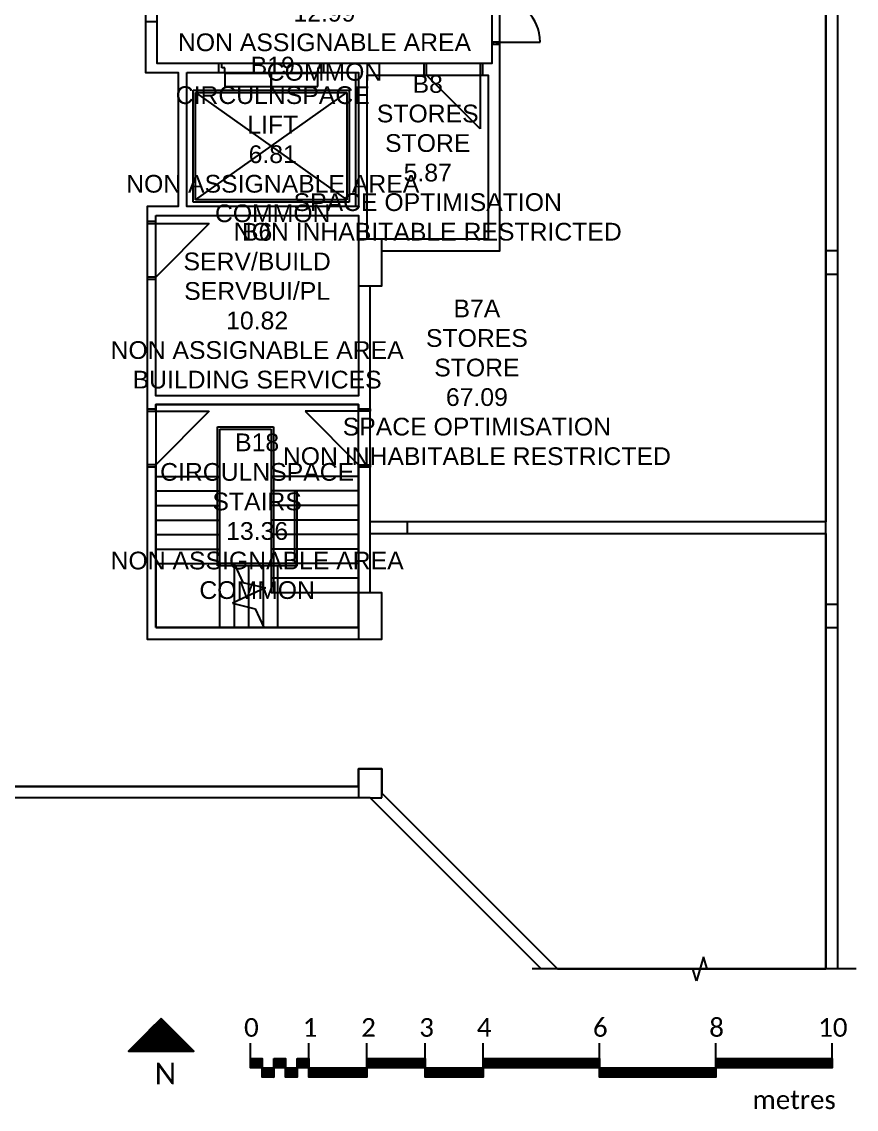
# Model space of a CAD drawing. Extents: x 18193 to 48254, y -1452 to 66829.
# Drawn here: x 32740 to 47087, y -1452 to 17251 of the extents above; entities that cross this region are included whole.
import ezdxf

# ---------------------------------------------------------------- set-up
doc = ezdxf.new("R2010")
doc.units = 0
doc.header["$MEASUREMENT"] = 0
for name, color, linetype in [('A-Column__Concrete', 7, 'CONTINUOUS'), ('A-Door', 252, 'CONTINUOUS'), ('A-General', 252, 'CONTINUOUS'), ('A-Scale-North', 7, 'CONTINUOUS'), ('A-Stairs', 7, 'CONTINUOUS'), ('A-Wall__Brick', 7, 'CONTINUOUS'), ('GROS$', 7, 'CONTINUOUS'), ('RM$', 7, 'CONTINUOUS'), ('RM$TXT', 4, 'CONTINUOUS')]:
    doc.layers.add(name, color=color, linetype=linetype)
doc.styles.add('Arial', font='arial.ttf')
doc.styles.add('ROMANT', font='ROMANS')

# ---------------------------------------------------------------- blocks, each defined once
blk = doc.blocks.new('A$C0be1a1f3')
at = {"layer": 'A-Scale-North'}
for p, q in [((0, -425), (0, 0)), ((1000, -584), (1000, 0)), ((2000, -584), (2000, 0)), ((3000, -584), (3000, 0)), ((4000, -584), (4000, 0)), ((6000, -584), (6000, 0)), ((8000, -584), (8000, 0)), ((10000, -425), (10000, 0)), ((0, -271), (5, -266)), ((0, -284), (18, -266)), ((0, -296), (30, -266)), ((0, -308), (42, -266)), ((0, -321), (55, -266)), ((0, -333), (67, -266)), ((0, -346), (80, -266)), ((0, -358), (92, -266)), ((0, -370), (104, -266)), ((0, -383), (117, -266)), ((0, -395), (129, -266)), ((0, -407), (141, -266)), ((0, -420), (154, -266)), ((7, -425), (166, -266)), ((19, -425), (179, -266)), ((32, -425), (191, -266)), ((44, -425), (200, -269)), ((57, -425), (200, -282)), ((69, -425), (200, -294)), ((81, -425), (200, -306)), ((94, -425), (200, -319)), ((106, -425), (200, -331)), ((118, -425), (200, -344)), ((131, -425), (200, -356)), ((143, -425), (200, -368)), ((400, -267), (401, -266)), ((400, -280), (414, -266)), ((400, -292), (426, -266)), ((400, -304), (438, -266)), ((400, -317), (451, -266)), ((400, -329), (463, -266)), ((400, -342), (476, -266)), ((400, -354), (488, -266)), ((400, -366), (500, -266)), ((400, -379), (513, -266)), ((400, -391), (525, -266)), ((400, -403), (537, -266)), ((400, -416), (550, -266)), ((403, -425), (562, -266)), ((415, -425), (575, -266)), ((428, -425), (587, -266)), ((440, -425), (599, -266)), ((453, -425), (600, -278)), ((465, -425), (600, -290)), ((477, -425), (600, -302)), ((490, -425), (600, -315)), ((502, -425), (600, -327)), ((514, -425), (600, -339)), ((527, -425), (600, -352)), ((539, -425), (600, -364)), ((800, -276), (810, -266)), ((800, -288), (822, -266)), ((800, -300), (834, -266)), ((800, -313), (847, -266)), ((800, -325), (859, -266)), ((800, -337), (872, -266)), ((800, -350), (884, -266)), ((800, -362), (896, -266)), ((800, -375), (909, -266)), ((800, -387), (921, -266)), ((800, -399), (933, -266)), ((800, -412), (946, -266)), ((800, -424), (958, -266)), ((811, -425), (971, -266)), ((824, -425), (983, -266)), ((836, -425), (995, -266)), ((849, -425), (1000, -274)), ((861, -425), (1000, -286)), ((873, -425), (1000, -298)), ((886, -425), (1000, -311)), ((898, -425), (1000, -323)), ((910, -425), (1000, -335)), ((923, -425), (1000, -348)), ((935, -425), (1000, -360)), ((948, -425), (1000, -373)), ((2000, -276), (2010, -266)), ((2000, -288), (2022, -266)), ((2000, -301), (2035, -266)), ((2000, -313), (2047, -266)), ((2000, -325), (2059, -266)), ((2000, -338), (2072, -266)), ((2000, -350), (2084, -266)), ((2000, -363), (2097, -266)), ((2000, -375), (2109, -266)), ((2000, -387), (2121, -266)), ((2000, -400), (2134, -266)), ((2000, -412), (2146, -266)), ((2000, -424), (2158, -266)), ((2012, -425), (2171, -266)), ((2024, -425), (2183, -266)), ((2036, -425), (2196, -266)), ((2049, -425), (2208, -266)), ((2061, -425), (2220, -266)), ((2074, -425), (2233, -266)), ((2086, -425), (2245, -266)), ((2098, -425), (2257, -266)), ((2111, -425), (2270, -266)), ((2123, -425), (2282, -266)), ((2135, -425), (2295, -266)), ((2148, -425), (2307, -266)), ((2160, -425), (2319, -266)), ((2173, -425), (2332, -266)), ((2185, -425), (2344, -266)), ((2197, -425), (2356, -266)), ((2210, -425), (2369, -266)), ((2222, -425), (2381, -266)), ((2234, -425), (2394, -266)), ((2247, -425), (2406, -266)), ((2259, -425), (2418, -266)), ((2272, -425), (2431, -266)), ((2284, -425), (2443, -266)), ((2296, -425), (2455, -266)), ((2309, -425), (2468, -266)), ((2321, -425), (2480, -266)), ((2333, -425), (2493, -266)), ((2346, -425), (2505, -266)), ((2358, -425), (2517, -266)), ((2371, -425), (2530, -266)), ((2383, -425), (2542, -266)), ((2395, -425), (2554, -266)), ((2408, -425), (2567, -266)), ((2420, -425), (2579, -266)), ((2432, -425), (2592, -266)), ((2445, -425), (2604, -266)), ((2457, -425), (2616, -266)), ((2470, -425), (2629, -266)), ((2482, -425), (2641, -266)), ((2494, -425), (2653, -266)), ((2507, -425), (2666, -266)), ((2519, -425), (2678, -266)), ((2531, -425), (2691, -266)), ((2544, -425), (2703, -266)), ((2556, -425), (2715, -266)), ((2569, -425), (2728, -266)), ((2581, -425), (2740, -266)), ((2593, -425), (2752, -266)), ((2606, -425), (2765, -266)), ((2618, -425), (2777, -266)), ((2630, -425), (2790, -266)), ((2643, -425), (2802, -266)), ((2655, -425), (2814, -266)), ((2668, -425), (2827, -266)), ((2680, -425), (2839, -266)), ((2692, -425), (2851, -266)), ((2705, -425), (2864, -266)), ((2717, -425), (2876, -266)), ((2729, -425), (2889, -266)), ((2742, -425), (2901, -266)), ((2754, -425), (2913, -266)), ((2767, -425), (2926, -266)), ((2779, -425), (2938, -266)), ((2791, -425), (2950, -266)), ((2804, -425), (2963, -266)), ((2816, -425), (2975, -266)), ((2828, -425), (2988, -266)), ((2841, -425), (3000, -266)), ((2853, -425), (3000, -278)), ((2866, -425), (3000, -291)), ((2878, -425), (3000, -303)), ((2890, -425), (3000, -315)), ((2903, -425), (3000, -328)), ((2915, -425), (3000, -340)), ((2927, -425), (3000, -352)), ((2940, -425), (3000, -365)), ((4000, -268), (4002, -266)), ((4000, -281), (4015, -266)), ((4000, -293), (4027, -266)), ((4000, -305), (4039, -266)), ((4000, -318), (4052, -266)), ((4000, -330), (4064, -266)), ((4000, -342), (4076, -266)), ((4000, -355), (4089, -266)), ((4000, -367), (4101, -266)), ((4000, -380), (4114, -266)), ((4000, -392), (4126, -266)), ((4000, -404), (4138, -266)), ((4000, -417), (4151, -266)), ((4004, -425), (4163, -266)), ((4016, -425), (4175, -266)), ((4029, -425), (4188, -266)), ((4041, -425), (4200, -266)), ((4053, -425), (4213, -266)), ((4066, -425), (4225, -266)), ((4078, -425), (4237, -266)), ((4091, -425), (4250, -266)), ((4103, -425), (4262, -266)), ((4115, -425), (4274, -266)), ((4128, -425), (4287, -266)), ((4140, -425), (4299, -266)), ((4152, -425), (4312, -266)), ((4165, -425), (4324, -266)), ((4177, -425), (4336, -266)), ((4190, -425), (4349, -266)), ((4202, -425), (4361, -266)), ((4214, -425), (4373, -266)), ((4227, -425), (4386, -266)), ((4239, -425), (4398, -266)), ((4251, -425), (4411, -266)), ((4264, -425), (4423, -266)), ((4276, -425), (4435, -266)), ((4289, -425), (4448, -266)), ((4301, -425), (4460, -266)), ((4313, -425), (4472, -266)), ((4326, -425), (4485, -266)), ((4338, -425), (4497, -266)), ((4350, -425), (4510, -266)), ((4363, -425), (4522, -266)), ((4375, -425), (4534, -266)), ((4388, -425), (4547, -266)), ((4400, -425), (4559, -266)), ((4412, -425), (4571, -266)), ((4425, -425), (4584, -266)), ((4437, -425), (4596, -266)), ((4449, -425), (4609, -266)), ((4462, -425), (4621, -266)), ((4474, -425), (4633, -266)), ((4487, -425), (4646, -266)), ((4499, -425), (4658, -266)), ((4511, -425), (4670, -266)), ((4524, -425), (4683, -266)), ((4536, -425), (4695, -266)), ((4548, -425), (4708, -266)), ((4561, -425), (4720, -266)), ((4573, -425), (4732, -266)), ((4586, -425), (4745, -266)), ((4598, -425), (4757, -266)), ((4610, -425), (4769, -266)), ((4623, -425), (4782, -266)), ((4635, -425), (4794, -266)), ((4647, -425), (4807, -266)), ((4660, -425), (4819, -266)), ((4672, -425), (4831, -266)), ((4685, -425), (4844, -266)), ((4697, -425), (4856, -266)), ((4709, -425), (4868, -266)), ((4722, -425), (4881, -266)), ((4734, -425), (4893, -266)), ((4746, -425), (4906, -266)), ((4759, -425), (4918, -266)), ((4771, -425), (4930, -266)), ((4784, -425), (4943, -266)), ((4796, -425), (4955, -266)), ((4808, -425), (4967, -266)), ((4821, -425), (4980, -266)), ((4833, -425), (4992, -266)), ((4845, -425), (5005, -266)), ((4858, -425), (5017, -266)), ((4870, -425), (5029, -266)), ((4883, -425), (5042, -266)), ((4895, -425), (5054, -266)), ((4907, -425), (5066, -266)), ((4920, -425), (5079, -266)), ((4932, -425), (5091, -266)), ((4944, -425), (5104, -266)), ((4957, -425), (5116, -266)), ((4969, -425), (5128, -266)), ((4982, -425), (5141, -266)), ((4994, -425), (5153, -266)), ((5006, -425), (5165, -266)), ((5019, -425), (5178, -266)), ((5031, -425), (5190, -266)), ((5043, -425), (5203, -266)), ((5056, -425), (5215, -266)), ((5068, -425), (5227, -266)), ((5081, -425), (5240, -266)), ((5093, -425), (5252, -266)), ((5105, -425), (5264, -266)), ((5118, -425), (5277, -266)), ((5130, -425), (5289, -266)), ((5142, -425), (5302, -266)), ((5155, -425), (5314, -266)), ((5167, -425), (5326, -266)), ((5180, -425), (5339, -266)), ((5192, -425), (5351, -266)), ((5204, -425), (5363, -266)), ((5217, -425), (5376, -266)), ((5229, -425), (5388, -266)), ((5241, -425), (5401, -266)), ((5254, -425), (5413, -266)), ((5266, -425), (5425, -266)), ((5279, -425), (5438, -266)), ((5291, -425), (5450, -266)), ((5303, -425), (5462, -266)), ((5316, -425), (5475, -266)), ((5328, -425), (5487, -266)), ((5340, -425), (5500, -266)), ((5353, -425), (5512, -266)), ((5365, -425), (5524, -266)), ((5378, -425), (5537, -266)), ((5390, -425), (5549, -266)), ((5402, -425), (5561, -266)), ((5415, -425), (5574, -266)), ((5427, -425), (5586, -266)), ((5439, -425), (5599, -266)), ((5452, -425), (5611, -266)), ((5464, -425), (5623, -266)), ((5477, -425), (5636, -266)), ((5489, -425), (5648, -266)), ((5501, -425), (5660, -266)), ((5514, -425), (5673, -266)), ((5526, -425), (5685, -266)), ((5538, -425), (5698, -266)), ((5551, -425), (5710, -266)), ((5563, -425), (5722, -266)), ((5576, -425), (5735, -266)), ((5588, -425), (5747, -266)), ((5600, -425), (5759, -266)), ((5613, -425), (5772, -266)), ((5625, -425), (5784, -266)), ((5637, -425), (5797, -266)), ((5650, -425), (5809, -266)), ((5662, -425), (5821, -266)), ((5675, -425), (5834, -266)), ((5687, -425), (5846, -266)), ((5699, -425), (5858, -266)), ((5712, -425), (5871, -266)), ((5724, -425), (5883, -266)), ((5736, -425), (5896, -266)), ((5749, -425), (5908, -266)), ((5761, -425), (5920, -266)), ((5774, -425), (5933, -266)), ((5786, -425), (5945, -266)), ((5798, -425), (5957, -266)), ((5811, -425), (5970, -266)), ((5823, -425), (5982, -266)), ((5835, -425), (5995, -266)), ((5848, -425), (6000, -273)), ((5860, -425), (6000, -285)), ((5873, -425), (6000, -298)), ((5885, -425), (6000, -310)), ((5897, -425), (6000, -322)), ((5910, -425), (6000, -335)), ((5922, -425), (6000, -347)), ((5934, -425), (6000, -359)), ((5947, -425), (6000, -372)), ((8000, -277), (8012, -266)), ((8000, -290), (8024, -266)), ((8000, -302), (8036, -266)), ((8000, -315), (8049, -266)), ((8000, -327), (8061, -266)), ((8000, -339), (8073, -266)), ((8000, -352), (8086, -266)), ((8000, -364), (8098, -266)), ((8000, -376), (8111, -266)), ((8000, -389), (8123, -266)), ((8000, -401), (8135, -266)), ((8000, -414), (8148, -266)), ((8001, -425), (8160, -266)), ((8013, -425), (8172, -266)), ((8026, -425), (8185, -266)), ((8038, -425), (8197, -266)), ((8050, -425), (8210, -266)), ((8063, -425), (8222, -266)), ((8075, -425), (8234, -266)), ((8088, -425), (8247, -266)), ((8100, -425), (8259, -266)), ((8112, -425), (8271, -266)), ((8125, -425), (8284, -266)), ((8137, -425), (8296, -266)), ((8149, -425), (8309, -266)), ((8162, -425), (8321, -266)), ((8174, -425), (8333, -266)), ((8187, -425), (8346, -266)), ((8199, -425), (8358, -266)), ((8211, -425), (8370, -266)), ((8224, -425), (8383, -266)), ((8236, -425), (8395, -266)), ((8248, -425), (8408, -266)), ((8261, -425), (8420, -266)), ((8273, -425), (8432, -266)), ((8286, -425), (8445, -266)), ((8298, -425), (8457, -266)), ((8310, -425), (8469, -266)), ((8323, -425), (8482, -266)), ((8335, -425), (8494, -266)), ((8347, -425), (8507, -266)), ((8360, -425), (8519, -266)), ((8372, -425), (8531, -266)), ((8385, -425), (8544, -266)), ((8397, -425), (8556, -266)), ((8409, -425), (8568, -266)), ((8422, -425), (8581, -266)), ((8434, -425), (8593, -266)), ((8446, -425), (8606, -266)), ((8459, -425), (8618, -266)), ((8471, -425), (8630, -266)), ((8484, -425), (8643, -266)), ((8496, -425), (8655, -266)), ((8508, -425), (8667, -266)), ((8521, -425), (8680, -266)), ((8533, -425), (8692, -266)), ((8545, -425), (8704, -266)), ((8558, -425), (8717, -266)), ((8570, -425), (8729, -266)), ((8582, -425), (8742, -266)), ((8595, -425), (8754, -266)), ((8607, -425), (8766, -266)), ((8620, -425), (8779, -266)), ((8632, -425), (8791, -266)), ((8644, -425), (8803, -266)), ((8657, -425), (8816, -266)), ((8669, -425), (8828, -266)), ((8681, -425), (8841, -266)), ((8694, -425), (8853, -266)), ((8706, -425), (8865, -266)), ((8719, -425), (8878, -266)), ((8731, -425), (8890, -266)), ((8743, -425), (8902, -266)), ((8756, -425), (8915, -266)), ((8768, -425), (8927, -266)), ((8780, -425), (8940, -266)), ((8793, -425), (8952, -266)), ((8805, -425), (8964, -266)), ((8818, -425), (8977, -266)), ((8830, -425), (8989, -266)), ((8842, -425), (9001, -266)), ((8855, -425), (9014, -266)), ((8867, -425), (9026, -266)), ((8879, -425), (9039, -266)), ((8892, -425), (9051, -266)), ((8904, -425), (9063, -266)), ((8917, -425), (9076, -266)), ((8929, -425), (9088, -266)), ((8941, -425), (9100, -266)), ((8954, -425), (9113, -266)), ((8966, -425), (9125, -266)), ((8978, -425), (9138, -266)), ((8991, -425), (9150, -266)), ((9003, -425), (9162, -266)), ((9016, -425), (9175, -266)), ((9028, -425), (9187, -266)), ((9040, -425), (9199, -266)), ((9053, -425), (9212, -266)), ((9065, -425), (9224, -266)), ((9077, -425), (9237, -266)), ((9090, -425), (9249, -266)), ((9102, -425), (9261, -266)), ((9115, -425), (9274, -266)), ((9127, -425), (9286, -266)), ((9139, -425), (9298, -266)), ((9152, -425), (9311, -266)), ((9164, -425), (9323, -266)), ((9176, -425), (9336, -266)), ((9189, -425), (9348, -266)), ((9201, -425), (9360, -266)), ((9214, -425), (9373, -266)), ((9226, -425), (9385, -266)), ((9238, -425), (9397, -266)), ((9251, -425), (9410, -266)), ((9263, -425), (9422, -266)), ((9275, -425), (9435, -266)), ((9288, -425), (9447, -266)), ((9300, -425), (9459, -266)), ((9313, -425), (9472, -266)), ((9325, -425), (9484, -266)), ((9337, -425), (9496, -266)), ((9350, -425), (9509, -266)), ((9362, -425), (9521, -266)), ((9374, -425), (9534, -266)), ((9387, -425), (9546, -266)), ((9399, -425), (9558, -266)), ((9412, -425), (9571, -266)), ((9424, -425), (9583, -266)), ((9436, -425), (9595, -266)), ((9449, -425), (9608, -266)), ((9461, -425), (9620, -266)), ((9473, -425), (9633, -266)), ((9486, -425), (9645, -266)), ((9498, -425), (9657, -266)), ((9511, -425), (9670, -266)), ((9523, -425), (9682, -266)), ((9535, -425), (9694, -266)), ((9548, -425), (9707, -266)), ((9560, -425), (9719, -266)), ((9572, -425), (9732, -266)), ((9585, -425), (9744, -266)), ((9597, -425), (9756, -266)), ((9610, -425), (9769, -266)), ((9622, -425), (9781, -266)), ((9634, -425), (9793, -266)), ((9647, -425), (9806, -266)), ((9659, -425), (9818, -266)), ((9671, -425), (9831, -266)), ((9684, -425), (9843, -266)), ((9696, -425), (9855, -266)), ((9709, -425), (9868, -266)), ((9721, -425), (9880, -266)), ((9733, -425), (9892, -266)), ((9746, -425), (9905, -266)), ((9758, -425), (9917, -266)), ((9770, -425), (9930, -266)), ((9783, -425), (9942, -266)), ((9795, -425), (9954, -266)), ((9808, -425), (9967, -266)), ((9820, -425), (9979, -266)), ((9832, -425), (9991, -266)), ((9845, -425), (10000, -270)), ((9857, -425), (10000, -282)), ((9869, -425), (10000, -295)), ((9882, -425), (10000, -307)), ((9894, -425), (10000, -319)), ((9907, -425), (10000, -332)), ((9919, -425), (10000, -344)), ((9931, -425), (10000, -356)), ((9944, -425), (10000, -369)), ((156, -425), (200, -381)), ((168, -425), (200, -393)), ((180, -425), (200, -405)), ((193, -425), (200, -418)), ((200, -430), (205, -425)), ((200, -443), (217, -425)), ((200, -455), (230, -425)), ((200, -467), (242, -425)), ((200, -480), (255, -425)), ((200, -492), (267, -425)), ((200, -504), (279, -425)), ((200, -517), (292, -425)), ((200, -529), (304, -425)), ((200, -542), (316, -425)), ((200, -554), (329, -425)), ((200, -566), (341, -425)), ((200, -579), (354, -425)), ((207, -584), (366, -425)), ((219, -584), (378, -425)), ((232, -584), (391, -425)), ((244, -584), (400, -428)), ((256, -584), (400, -440)), ((269, -584), (400, -453)), ((281, -584), (400, -465)), ((293, -584), (400, -478)), ((306, -584), (400, -490)), ((318, -584), (400, -502)), ((331, -584), (400, -515)), ((343, -584), (400, -527)), ((355, -584), (400, -539)), ((368, -584), (400, -552)), ((552, -425), (600, -377)), ((564, -425), (600, -389)), ((576, -425), (600, -401)), ((589, -425), (600, -414)), ((600, -426), (601, -425)), ((600, -438), (613, -425)), ((600, -451), (626, -425)), ((600, -463), (638, -425)), ((600, -476), (651, -425)), ((600, -488), (663, -425)), ((600, -500), (675, -425)), ((600, -513), (688, -425)), ((600, -525), (700, -425)), ((600, -537), (712, -425)), ((600, -550), (725, -425)), ((600, -562), (737, -425)), ((600, -575), (750, -425)), ((603, -584), (762, -425)), ((615, -584), (774, -425)), ((628, -584), (787, -425)), ((640, -584), (799, -425)), ((652, -584), (800, -436)), ((665, -584), (800, -449)), ((677, -584), (800, -461)), ((689, -584), (800, -474)), ((702, -584), (800, -486)), ((714, -584), (800, -498)), ((727, -584), (800, -511)), ((739, -584), (800, -523)), ((751, -584), (800, -535)), ((764, -584), (800, -548)), ((776, -584), (800, -560)), ((960, -425), (1000, -385)), ((972, -425), (1000, -397)), ((985, -425), (1000, -410)), ((997, -425), (1000, -422)), ((1000, -434), (1009, -425)), ((1000, -447), (1022, -425)), ((1000, -459), (1034, -425)), ((1000, -472), (1047, -425)), ((1000, -484), (1059, -425)), ((1000, -496), (1071, -425)), ((1000, -509), (1084, -425)), ((1000, -521), (1096, -425)), ((1000, -533), (1108, -425)), ((1000, -546), (1121, -425)), ((1000, -558), (1133, -425)), ((1000, -571), (1146, -425)), ((1000, -583), (1158, -425)), ((1011, -584), (1170, -425)), ((1023, -584), (1183, -425)), ((1036, -584), (1195, -425)), ((1048, -584), (1207, -425)), ((1061, -584), (1220, -425)), ((1073, -584), (1232, -425)), ((1085, -584), (1244, -425)), ((1098, -584), (1257, -425)), ((1110, -584), (1269, -425)), ((1122, -584), (1282, -425)), ((1135, -584), (1294, -425)), ((1147, -584), (1306, -425)), ((1160, -584), (1319, -425)), ((1172, -584), (1331, -425)), ((1184, -584), (1343, -425)), ((1197, -584), (1356, -425)), ((1209, -584), (1368, -425)), ((1221, -584), (1381, -425)), ((1234, -584), (1393, -425)), ((1246, -584), (1405, -425)), ((1259, -584), (1418, -425)), ((1271, -584), (1430, -425)), ((1283, -584), (1442, -425)), ((1296, -584), (1455, -425)), ((1308, -584), (1467, -425)), ((1320, -584), (1480, -425)), ((1333, -584), (1492, -425)), ((1345, -584), (1504, -425)), ((1358, -584), (1517, -425)), ((1370, -584), (1529, -425)), ((1382, -584), (1541, -425)), ((1395, -584), (1554, -425)), ((1407, -584), (1566, -425)), ((1419, -584), (1579, -425)), ((1432, -584), (1591, -425)), ((1444, -584), (1603, -425)), ((1457, -584), (1616, -425)), ((1469, -584), (1628, -425)), ((1481, -584), (1640, -425)), ((1494, -584), (1653, -425)), ((1506, -584), (1665, -425)), ((1518, -584), (1678, -425)), ((1531, -584), (1690, -425)), ((1543, -584), (1702, -425)), ((1556, -584), (1715, -425)), ((1568, -584), (1727, -425)), ((1580, -584), (1739, -425)), ((1593, -584), (1752, -425)), ((1605, -584), (1764, -425)), ((1617, -584), (1777, -425)), ((1630, -584), (1789, -425)), ((1642, -584), (1801, -425)), ((1655, -584), (1814, -425)), ((1667, -584), (1826, -425)), ((1679, -584), (1838, -425)), ((1692, -584), (1851, -425)), ((1704, -584), (1863, -425)), ((1716, -584), (1876, -425)), ((1729, -584), (1888, -425)), ((1741, -584), (1900, -425)), ((1754, -584), (1913, -425)), ((1766, -584), (1925, -425)), ((1778, -584), (1937, -425)), ((1791, -584), (1950, -425)), ((1803, -584), (1962, -425)), ((1815, -584), (1975, -425)), ((1828, -584), (1987, -425)), ((1840, -584), (1999, -425)), ((1853, -584), (2000, -437)), ((1865, -584), (2000, -449)), ((1877, -584), (2000, -462)), ((1890, -584), (2000, -474)), ((1902, -584), (2000, -486)), ((1914, -584), (2000, -499)), ((1927, -584), (2000, -511)), ((1939, -584), (2000, -523)), ((1952, -584), (2000, -536)), ((1964, -584), (2000, -548)), ((1976, -584), (2000, -561)), ((2952, -425), (3000, -377)), ((2965, -425), (3000, -390)), ((2977, -425), (3000, -402)), ((2989, -425), (3000, -414)), ((3000, -427), (3002, -425)), ((3000, -439), (3014, -425)), ((3000, -451), (3026, -425)), ((3000, -464), (3039, -425)), ((3000, -476), (3051, -425)), ((3000, -489), (3064, -425)), ((3000, -501), (3076, -425)), ((3000, -513), (3088, -425)), ((3000, -526), (3101, -425)), ((3000, -538), (3113, -425)), ((3000, -550), (3125, -425)), ((3000, -563), (3138, -425)), ((3000, -575), (3150, -425)), ((3003, -584), (3163, -425)), ((3016, -584), (3175, -425)), ((3028, -584), (3187, -425)), ((3041, -584), (3200, -425)), ((3053, -584), (3212, -425)), ((3065, -584), (3224, -425)), ((3078, -584), (3237, -425)), ((3090, -584), (3249, -425)), ((3102, -584), (3262, -425)), ((3115, -584), (3274, -425)), ((3127, -584), (3286, -425)), ((3140, -584), (3299, -425)), ((3152, -584), (3311, -425)), ((3164, -584), (3323, -425)), ((3177, -584), (3336, -425)), ((3189, -584), (3348, -425)), ((3201, -584), (3361, -425)), ((3214, -584), (3373, -425)), ((3226, -584), (3385, -425)), ((3239, -584), (3398, -425)), ((3251, -584), (3410, -425)), ((3263, -584), (3422, -425)), ((3276, -584), (3435, -425)), ((3288, -584), (3447, -425)), ((3300, -584), (3460, -425)), ((3313, -584), (3472, -425)), ((3325, -584), (3484, -425)), ((3338, -584), (3497, -425)), ((3350, -584), (3509, -425)), ((3362, -584), (3521, -425)), ((3375, -584), (3534, -425)), ((3387, -584), (3546, -425)), ((3399, -584), (3559, -425)), ((3412, -584), (3571, -425)), ((3424, -584), (3583, -425)), ((3437, -584), (3596, -425)), ((3449, -584), (3608, -425)), ((3461, -584), (3620, -425)), ((3474, -584), (3633, -425)), ((3486, -584), (3645, -425)), ((3498, -584), (3657, -425)), ((3511, -584), (3670, -425)), ((3523, -584), (3682, -425)), ((3535, -584), (3695, -425)), ((3548, -584), (3707, -425)), ((3560, -584), (3719, -425)), ((3573, -584), (3732, -425)), ((3585, -584), (3744, -425)), ((3597, -584), (3756, -425)), ((3610, -584), (3769, -425)), ((3622, -584), (3781, -425)), ((3634, -584), (3794, -425)), ((3647, -584), (3806, -425)), ((3659, -584), (3818, -425)), ((3672, -584), (3831, -425)), ((3684, -584), (3843, -425)), ((3696, -584), (3855, -425)), ((3709, -584), (3868, -425)), ((3721, -584), (3880, -425)), ((3733, -584), (3893, -425)), ((3746, -584), (3905, -425)), ((3758, -584), (3917, -425)), ((3771, -584), (3930, -425)), ((3783, -584), (3942, -425)), ((3795, -584), (3954, -425)), ((3808, -584), (3967, -425)), ((3820, -584), (3979, -425)), ((3832, -584), (3992, -425)), ((3845, -584), (4000, -429)), ((3857, -584), (4000, -441)), ((3870, -584), (4000, -454)), ((3882, -584), (4000, -466)), ((3894, -584), (4000, -479)), ((3907, -584), (4000, -491)), ((3919, -584), (4000, -503)), ((3931, -584), (4000, -516)), ((3944, -584), (4000, -528)), ((3956, -584), (4000, -540)), ((3969, -584), (4000, -553)), ((5959, -425), (6000, -384)), ((5972, -425), (6000, -397)), ((5984, -425), (6000, -409)), ((5996, -425), (6000, -421)), ((6000, -434), (6009, -425)), ((6000, -446), (6021, -425)), ((6000, -458), (6033, -425)), ((6000, -471), (6046, -425)), ((6000, -483), (6058, -425)), ((6000, -496), (6070, -425)), ((6000, -508), (6083, -425)), ((6000, -520), (6095, -425)), ((6000, -533), (6108, -425)), ((6000, -545), (6120, -425)), ((6000, -557), (6132, -425)), ((6000, -570), (6145, -425)), ((6000, -582), (6157, -425)), ((6010, -584), (6169, -425)), ((6023, -584), (6182, -425)), ((6035, -584), (6194, -425)), ((6047, -584), (6207, -425)), ((6060, -584), (6219, -425)), ((6072, -584), (6231, -425)), ((6085, -584), (6244, -425)), ((6097, -584), (6256, -425)), ((6109, -584), (6268, -425)), ((6122, -584), (6281, -425)), ((6134, -584), (6293, -425)), ((6146, -584), (6306, -425)), ((6159, -584), (6318, -425)), ((6171, -584), (6330, -425)), ((6184, -584), (6343, -425)), ((6196, -584), (6355, -425)), ((6208, -584), (6367, -425)), ((6221, -584), (6380, -425)), ((6233, -584), (6392, -425)), ((6245, -584), (6405, -425)), ((6258, -584), (6417, -425)), ((6270, -584), (6429, -425)), ((6283, -584), (6442, -425)), ((6295, -584), (6454, -425)), ((6307, -584), (6466, -425)), ((6320, -584), (6479, -425)), ((6332, -584), (6491, -425)), ((6344, -584), (6504, -425)), ((6357, -584), (6516, -425)), ((6369, -584), (6528, -425)), ((6382, -584), (6541, -425)), ((6394, -584), (6553, -425)), ((6406, -584), (6565, -425)), ((6419, -584), (6578, -425)), ((6431, -584), (6590, -425)), ((6443, -584), (6603, -425)), ((6456, -584), (6615, -425)), ((6468, -584), (6627, -425)), ((6481, -584), (6640, -425)), ((6493, -584), (6652, -425)), ((6505, -584), (6664, -425)), ((6518, -584), (6677, -425)), ((6530, -584), (6689, -425)), ((6542, -584), (6702, -425)), ((6555, -584), (6714, -425)), ((6567, -584), (6726, -425)), ((6580, -584), (6739, -425)), ((6592, -584), (6751, -425)), ((6604, -584), (6763, -425)), ((6617, -584), (6776, -425)), ((6629, -584), (6788, -425)), ((6641, -584), (6801, -425)), ((6654, -584), (6813, -425)), ((6666, -584), (6825, -425)), ((6679, -584), (6838, -425)), ((6691, -584), (6850, -425)), ((6703, -584), (6862, -425)), ((6716, -584), (6875, -425)), ((6728, -584), (6887, -425)), ((6740, -584), (6900, -425)), ((6753, -584), (6912, -425)), ((6765, -584), (6924, -425)), ((6778, -584), (6937, -425)), ((6790, -584), (6949, -425)), ((6802, -584), (6961, -425)), ((6815, -584), (6974, -425)), ((6827, -584), (6986, -425)), ((6839, -584), (6999, -425)), ((6852, -584), (7011, -425)), ((6864, -584), (7023, -425)), ((6877, -584), (7036, -425)), ((6889, -584), (7048, -425)), ((6901, -584), (7060, -425)), ((6914, -584), (7073, -425)), ((6926, -584), (7085, -425)), ((6938, -584), (7098, -425)), ((6951, -584), (7110, -425)), ((6963, -584), (7122, -425)), ((6976, -584), (7135, -425)), ((6988, -584), (7147, -425)), ((7000, -584), (7159, -425)), ((7013, -584), (7172, -425)), ((7025, -584), (7184, -425)), ((7037, -584), (7197, -425)), ((7050, -584), (7209, -425)), ((7062, -584), (7221, -425)), ((7075, -584), (7234, -425)), ((7087, -584), (7246, -425)), ((7099, -584), (7258, -425)), ((7112, -584), (7271, -425)), ((7124, -584), (7283, -425)), ((7136, -584), (7296, -425)), ((7149, -584), (7308, -425)), ((7161, -584), (7320, -425)), ((7174, -584), (7333, -425)), ((7186, -584), (7345, -425)), ((7198, -584), (7357, -425)), ((7211, -584), (7370, -425)), ((7223, -584), (7382, -425)), ((7235, -584), (7395, -425)), ((7248, -584), (7407, -425)), ((7260, -584), (7419, -425)), ((7273, -584), (7432, -425)), ((7285, -584), (7444, -425)), ((7297, -584), (7456, -425)), ((7310, -584), (7469, -425)), ((7322, -584), (7481, -425)), ((7334, -584), (7494, -425)), ((7347, -584), (7506, -425)), ((7359, -584), (7518, -425)), ((7372, -584), (7531, -425)), ((7384, -584), (7543, -425)), ((7396, -584), (7555, -425)), ((7409, -584), (7568, -425)), ((7421, -584), (7580, -425)), ((7433, -584), (7593, -425)), ((7446, -584), (7605, -425)), ((7458, -584), (7617, -425)), ((7471, -584), (7630, -425)), ((7483, -584), (7642, -425)), ((7495, -584), (7654, -425)), ((7508, -584), (7667, -425)), ((7520, -584), (7679, -425)), ((7532, -584), (7692, -425)), ((7545, -584), (7704, -425)), ((7557, -584), (7716, -425)), ((7570, -584), (7729, -425)), ((7582, -584), (7741, -425)), ((7594, -584), (7753, -425)), ((7607, -584), (7766, -425)), ((7619, -584), (7778, -425)), ((7631, -584), (7791, -425)), ((7644, -584), (7803, -425)), ((7656, -584), (7815, -425)), ((7669, -584), (7828, -425)), ((7681, -584), (7840, -425)), ((7693, -584), (7852, -425)), ((7706, -584), (7865, -425)), ((7718, -584), (7877, -425)), ((7730, -584), (7890, -425)), ((7743, -584), (7902, -425)), ((7755, -584), (7914, -425)), ((7768, -584), (7927, -425)), ((7780, -584), (7939, -425)), ((7792, -584), (7951, -425)), ((7805, -584), (7964, -425)), ((7817, -584), (7976, -425)), ((7829, -584), (7989, -425)), ((7842, -584), (8000, -426)), ((7854, -584), (8000, -438)), ((7867, -584), (8000, -451)), ((7879, -584), (8000, -463)), ((7891, -584), (8000, -475)), ((7904, -584), (8000, -488)), ((7916, -584), (8000, -500)), ((7928, -584), (8000, -513)), ((7941, -584), (8000, -525)), ((7953, -584), (8000, -537)), ((7966, -584), (8000, -550)), ((9956, -425), (10000, -381)), ((9968, -425), (10000, -394)), ((9981, -425), (10000, -406)), ((9993, -425), (10000, -418)), ((380, -584), (400, -564)), ((392, -584), (400, -577)), ((788, -584), (800, -573)), ((1989, -584), (2000, -573)), ((3981, -584), (4000, -565)), ((3993, -584), (4000, -578)), ((7978, -584), (8000, -562)), ((7990, -584), (8000, -574))]:
    blk.add_line(p, q, dxfattribs=at)
for points in [[(0, -266), (200, -266), (200, -425), (0, -425)], [(400, -266), (600, -266), (600, -425), (400, -425)], [(800, -266), (1000, -266), (1000, -425), (800, -425)], [(2000, -266), (3000, -266), (3000, -425), (2000, -425)], [(4000, -266), (6000, -266), (6000, -425), (4000, -425)], [(8000, -266), (10000, -266), (10000, -425), (8000, -425)], [(200, -425), (400, -425), (400, -584), (200, -584)], [(600, -425), (800, -425), (800, -584), (600, -584)], [(1000, -425), (2000, -425), (2000, -584), (1000, -584)], [(3000, -425), (4000, -425), (4000, -584), (3000, -584)], [(6000, -425), (8000, -425), (8000, -584), (6000, -584)]]:
    blk.add_lwpolyline(points, close=True, dxfattribs=at)
blk = doc.blocks.new('A$C40C96BB1')
at = {"layer": 'A-Scale-North'}
for p, q in [((6, 0), (563, 557)), ((13, 0), (567, 553)), ((21, 0), (570, 550)), ((28, 0), (574, 546)), ((35, 0), (578, 543)), ((42, 0), (581, 539)), ((49, 0), (585, 536)), ((56, 0), (588, 532)), ((63, 0), (592, 529)), ((70, 0), (595, 525)), ((77, 0), (599, 522)), ((84, 0), (602, 518)), ((91, 0), (606, 515)), ((98, 0), (609, 511)), ((105, 0), (613, 508)), ((112, 0), (616, 504)), ((120, 0), (620, 500)), ((127, 0), (624, 497)), ((134, 0), (627, 493)), ((141, 0), (631, 490)), ((148, 0), (634, 486)), ((155, 0), (638, 483)), ((162, 0), (641, 479)), ((169, 0), (645, 476)), ((176, 0), (648, 472)), ((183, 0), (652, 469)), ((190, 0), (655, 465)), ((197, 0), (659, 462)), ((204, 0), (662, 458)), ((211, 0), (666, 455)), ((219, 0), (670, 451)), ((226, 0), (673, 447)), ((233, 0), (677, 444)), ((240, 0), (680, 440)), ((247, 0), (684, 437)), ((254, 0), (687, 433)), ((261, 0), (691, 430)), ((268, 0), (694, 426)), ((275, 0), (698, 423)), ((282, 0), (701, 419)), ((289, 0), (705, 416)), ((296, 0), (708, 412)), ((303, 0), (712, 409)), ((310, 0), (716, 405)), ((317, 0), (719, 402)), ((325, 0), (723, 398)), ((332, 0), (726, 395)), ((339, 0), (730, 391)), ((346, 0), (733, 387)), ((353, 0), (737, 384)), ((357, 358), (560, 561)), ((360, 0), (740, 380)), ((367, 0), (744, 377)), ((374, 0), (747, 373)), ((381, 0), (751, 370)), ((388, 0), (754, 366)), ((395, 0), (758, 363)), ((402, 0), (762, 359)), ((409, 0), (765, 356)), ((416, 0), (769, 352)), ((424, 0), (772, 349)), ((431, 0), (776, 345)), ((438, 0), (779, 342)), ((445, 0), (783, 338)), ((452, 0), (786, 334)), ((459, 0), (790, 331)), ((466, 0), (793, 327)), ((473, 0), (797, 324)), ((480, 0), (800, 320)), ((487, 0), (804, 317)), ((494, 0), (808, 313)), ((501, 0), (811, 310)), ((508, 0), (815, 306)), ((515, 0), (818, 303)), ((523, 0), (822, 299)), ((530, 0), (825, 296)), ((537, 0), (829, 292)), ((544, 0), (832, 289)), ((551, 0), (836, 285)), ((558, 0), (839, 281)), ((565, 0), (843, 278)), ((572, 0), (846, 274)), ((579, 0), (850, 271)), ((586, 0), (854, 267)), ((593, 0), (857, 264)), ((600, 0), (861, 260)), ((607, 0), (864, 257)), ((614, 0), (868, 253)), ((622, 0), (871, 250)), ((629, 0), (875, 246)), ((636, 0), (878, 243)), ((643, 0), (882, 239)), ((650, 0), (885, 236)), ((657, 0), (889, 232)), ((664, 0), (892, 229)), ((671, 0), (896, 225)), ((678, 0), (900, 221)), ((685, 0), (903, 218)), ((692, 0), (907, 214)), ((699, 0), (910, 211)), ((706, 0), (914, 207)), ((713, 0), (917, 204)), ((721, 0), (921, 200)), ((728, 0), (924, 197)), ((735, 0), (928, 193)), ((742, 0), (931, 190)), ((749, 0), (935, 186)), ((756, 0), (938, 183)), ((763, 0), (942, 179)), ((770, 0), (946, 176)), ((777, 0), (949, 172)), ((784, 0), (953, 168)), ((791, 0), (956, 165)), ((798, 0), (960, 161)), ((805, 0), (963, 158)), ((812, 0), (967, 154)), ((820, 0), (970, 151)), ((827, 0), (974, 147)), ((834, 0), (977, 144)), ((841, 0), (981, 140)), ((848, 0), (984, 137)), ((855, 0), (988, 133)), ((862, 0), (992, 130)), ((869, 0), (995, 126)), ((876, 0), (999, 123)), ((883, 0), (1002, 119)), ((890, 0), (1006, 115)), ((897, 0), (1009, 112)), ((904, 0), (1013, 108)), ((911, 0), (1016, 105)), ((919, 0), (1020, 101)), ((926, 0), (1023, 98)), ((933, 0), (1027, 94)), ((940, 0), (1031, 91)), ((947, 0), (1034, 87)), ((954, 0), (1038, 84)), ((961, 0), (1041, 80)), ((968, 0), (1045, 77)), ((975, 0), (1048, 73)), ((982, 0), (1052, 70)), ((989, 0), (1055, 66)), ((996, 0), (1059, 62)), ((1003, 0), (1062, 59)), ((1010, 0), (1066, 55)), ((1018, 0), (1069, 52)), ((1025, 0), (1073, 48)), ((1032, 0), (1077, 45)), ((1039, 0), (1080, 41)), ((1046, 0), (1084, 38)), ((1053, 0), (1087, 34)), ((1060, 0), (1091, 31)), ((1067, 0), (1094, 27)), ((1074, 0), (1098, 24)), ((1081, 0), (1101, 20)), ((1088, 0), (1105, 17)), ((1095, 0), (1108, 13)), ((1102, 0), (1112, 10)), ((1109, 0), (1115, 6)), ((1117, 0), (1119, 2))]:
    blk.add_line(p, q, dxfattribs=at)
at = {"layer": 'A-Scale-North', "flags": 128}
blk.add_lwpolyline([(560, 561), (0, 0), (561, 0), (1121, 0)], close=True, dxfattribs=at)

msp = doc.modelspace()

# ---------------------------------------------------------------- linework, layer by layer
at = {"layer": 'A-Column__Concrete'}
for p, q in [((38930, 13511), (38530, 13511)), ((38530, 13511), (38530, 12711)), ((38930, 12711), (38930, 13511)), ((46560, 13311), (46560, 12911)), ((46764, 13311), (46560, 13311)), ((46560, 12911), (46764, 12911)), ((38530, 12711), (38930, 12711)), ((38930, 7431), (38530, 7431)), ((38530, 7431), (38530, 6631)), ((38930, 6631), (38930, 7431)), ((46560, 7231), (46560, 6831)), ((46764, 7231), (46560, 7231)), ((46560, 6831), (46764, 6831)), ((38530, 6631), (38930, 6631)), ((38930, 4401), (38530, 4401)), ((38530, 4401), (38530, 3901)), ((38930, 3901), (38930, 4401)), ((38730, 3901), (38930, 3901))]:
    msp.add_line(p, q, dxfattribs=at)
at = {"layer": 'A-Door'}
for p, q in [((40845, 16901), (40845, 16861)), ((40935, 16901), (40845, 16901)), ((40891, 16901), (41651, 16901)), ((40935, 16861), (40935, 16901)), ((36180, 16531), (36130, 16531)), ((36180, 16456), (36180, 16531)), ((37930, 16531), (37880, 16531)), ((37880, 16531), (37880, 16456)), ((39700, 16531), (39660, 16531)), ((39700, 16331), (39700, 16531)), ((40660, 16531), (40620, 16531)), ((40620, 16531), (40620, 16331)), ((36130, 16381), (36230, 16381)), ((36230, 16456), (36180, 16456)), ((36230, 16381), (36230, 16456)), ((36230, 16361), (36230, 16136)), ((37030, 16361), (36230, 16361)), ((37030, 16136), (37030, 16361)), ((37830, 16361), (37030, 16361)), ((37030, 16361), (37030, 16136)), ((37880, 16456), (37830, 16456)), ((37830, 16456), (37830, 16381)), ((37830, 16381), (37930, 16381)), ((37830, 16136), (37830, 16361)), ((38480, 16381), (38480, 14071)), ((39660, 16331), (39700, 16331)), ((40620, 16331), (40620, 15411)), ((40620, 16331), (40660, 16331)), ((36230, 16136), (37030, 16136)), ((37030, 16136), (37830, 16136)), ((35690, 14146), (35690, 16076)), ((35690, 16076), (38370, 16076)), ((35730, 14186), (35730, 16036)), ((35730, 16036), (38330, 16036)), ((38330, 16036), (38330, 14186)), ((38370, 16076), (38370, 14146)), ((38370, 14146), (35690, 14146)), ((38330, 14186), (35730, 14186)), ((34895, 13821), (34895, 13781)), ((34895, 13781), (35045, 13781)), ((35045, 13781), (35045, 13821)), ((35045, 13781), (35965, 13781)), ((34895, 12861), (34895, 12821)), ((35045, 12861), (34895, 12861)), ((35045, 12821), (35045, 12861)), ((34895, 10591), (34895, 10551)), ((34895, 10551), (35045, 10551)), ((35045, 10551), (35045, 10591)), ((35045, 10551), (35965, 10551)), ((38530, 10551), (37610, 10551)), ((38530, 10551), (38530, 10591)), ((38730, 10551), (38530, 10551)), ((38730, 10591), (38730, 10551)), ((34895, 9631), (34895, 9591)), ((35045, 9631), (34895, 9631)), ((35045, 9591), (35045, 9631)), ((38530, 9631), (38730, 9631)), ((38530, 9591), (38530, 9631)), ((38730, 9631), (38730, 9591))]:
    msp.add_line(p, q, dxfattribs=at)
at = {"layer": 'A-Door', "color": 252}
for p, q in [((40620, 15411), (39700, 16331)), ((35730, 14186), (38330, 16036)), ((35730, 16036), (38330, 14186)), ((35965, 13781), (35045, 12861)), ((35965, 10551), (35045, 9631)), ((37610, 10551), (38530, 9631))]:
    msp.add_line(p, q, dxfattribs=at)
msp.add_arc((40891, 16901), 760, 0, 90, dxfattribs=at)
at = {"layer": 'A-General'}
for p, q in [((44462, 1169), (44338, 754)), ((44525, 961), (44462, 1169)), ((44275, 961), (41518, 961)), ((44338, 754), (44275, 961)), ((47087, 961), (44525, 961))]:
    msp.add_line(p, q, dxfattribs=at)
at = {"layer": 'A-Stairs'}
for p, q in [((36105, 10285), (37069, 10285)), ((36105, 10181), (36105, 10285)), ((36105, 7931), (36105, 10181)), ((36145, 10245), (37029, 10245)), ((36145, 10181), (36145, 10245)), ((36145, 10181), (36145, 10245)), ((36145, 7931), (36145, 10181)), ((37029, 10245), (37029, 9931)), ((37069, 10285), (37069, 9931)), ((37029, 9931), (37029, 7431)), ((37069, 9931), (37069, 7681)), ((35045, 9431), (36145, 9431)), ((35045, 9431), (36145, 9431)), ((38529, 9431), (37029, 9431)), ((35045, 9181), (36145, 9181)), ((35045, 9181), (36145, 9181)), ((38529, 9181), (37029, 9181)), ((37430, 9181), (37470, 9181)), ((37430, 9181), (37430, 8181)), ((38530, 9181), (37470, 9181)), ((38530, 9181), (37470, 9181)), ((37470, 9181), (37470, 8181)), ((35045, 8931), (36145, 8931)), ((35045, 8931), (36145, 8931)), ((38529, 8931), (37029, 8931)), ((38529, 8931), (37029, 8931)), ((38530, 8931), (37470, 8931)), ((35045, 8681), (36145, 8681)), ((35045, 8681), (36145, 8681)), ((38529, 8681), (37029, 8681)), ((38529, 8681), (37029, 8681)), ((38530, 8681), (37470, 8681)), ((35045, 8431), (36145, 8431)), ((35045, 8431), (36145, 8431)), ((38529, 8431), (37029, 8431)), ((38529, 8431), (37029, 8431)), ((38530, 8431), (37470, 8431)), ((35045, 8181), (36145, 8181)), ((35045, 8181), (36145, 8181)), ((38529, 8181), (37029, 8181)), ((38529, 8181), (37029, 8181)), ((37430, 8181), (37430, 7931)), ((38530, 8181), (37470, 8181)), ((37470, 8181), (37470, 7891)), ((35045, 7931), (36145, 7931)), ((36105, 7891), (36105, 7931)), ((36145, 7891), (36105, 7891)), ((36145, 6831), (36145, 7931)), ((36388, 7931), (36145, 7931)), ((36145, 6831), (36145, 7931)), ((36407, 7891), (36145, 7891)), ((36388, 7931), (36407, 7891)), ((37145, 7931), (36388, 7931)), ((36395, 7264), (36395, 7917)), ((36395, 7264), (36395, 7917)), ((36407, 7891), (36539, 7608)), ((37145, 7891), (36407, 7891)), ((36645, 7582), (36645, 7891)), ((36645, 7582), (36645, 7891)), ((36895, 7521), (36895, 7891)), ((36895, 7521), (36895, 7891)), ((38529, 7931), (37029, 7931)), ((38529, 7931), (37029, 7931)), ((37395, 7931), (37145, 7931)), ((37145, 6831), (37145, 7891)), ((37145, 6831), (37145, 7891)), ((37395, 7891), (37145, 7891)), ((37430, 7931), (37395, 7931)), ((37470, 7891), (37395, 7891)), ((38529, 7681), (37029, 7681)), ((38529, 7681), (37029, 7681)), ((37029, 7681), (37029, 7431)), ((37069, 7681), (37069, 7431)), ((36928, 7513), (36362, 7249)), ((36539, 7608), (36928, 7513)), ((36645, 7381), (36645, 7582)), ((36645, 7381), (36645, 7582)), ((36895, 7498), (36895, 7521)), ((36895, 7498), (36895, 7521)), ((36895, 6845), (36895, 7498)), ((36895, 6845), (36895, 7498)), ((36645, 7180), (36645, 7381)), ((36645, 7180), (36645, 7381)), ((38529, 7431), (37029, 7431)), ((37069, 7431), (37029, 7431)), ((36362, 7249), (36751, 7154)), ((36395, 7241), (36395, 7264)), ((36395, 7241), (36395, 7264)), ((36395, 6831), (36395, 7241)), ((36395, 6831), (36395, 7241)), ((36645, 6831), (36645, 7180)), ((36645, 6831), (36645, 7180)), ((36751, 7154), (36901, 6831)), ((36895, 6831), (36895, 6845)), ((36895, 6831), (36895, 6845))]:
    msp.add_line(p, q, dxfattribs=at)
at = {"layer": 'A-Wall__Brick'}
for p, q in [((46764, 58530), (46764, 961)), ((46564, 18791), (46564, 13311)), ((35070, 17251), (34870, 17251)), ((34870, 17251), (34870, 16381)), ((35070, 16531), (35070, 17251)), ((40960, 16861), (40820, 16861)), ((40820, 16861), (40820, 16531)), ((40960, 13311), (40960, 16861)), ((36130, 16531), (35070, 16531)), ((36130, 16381), (36130, 16531)), ((37930, 16531), (37930, 16381)), ((39660, 16531), (37930, 16531)), ((39660, 16331), (39660, 16531)), ((40760, 16531), (40660, 16531)), ((40660, 16531), (40660, 16331)), ((40820, 16531), (40760, 16531)), ((34870, 16381), (35430, 16381)), ((35430, 16381), (35430, 14071)), ((35580, 14071), (35580, 16381)), ((35580, 16381), (36130, 16381)), ((37930, 16381), (38530, 16381)), ((38530, 16381), (38530, 14071)), ((38680, 13511), (38680, 16331)), ((38680, 16331), (39660, 16331)), ((40660, 16331), (40760, 16331)), ((40760, 16331), (40760, 13511)), ((35430, 14071), (34895, 14071)), ((34895, 14071), (34895, 13821)), ((38530, 14071), (35580, 14071)), ((35045, 13821), (35045, 13921)), ((35045, 13921), (38530, 13921)), ((38530, 13921), (38530, 13511)), ((34895, 13821), (35045, 13821)), ((40760, 13511), (38930, 13511)), ((38930, 13311), (40960, 13311)), ((46564, 12911), (46564, 8651)), ((35045, 12821), (34895, 12821)), ((34895, 12821), (34895, 10591)), ((35045, 10816), (35045, 12821)), ((38530, 12711), (38530, 10816)), ((38730, 10591), (38730, 12711)), ((38530, 10816), (35045, 10816)), ((35045, 10591), (35045, 10666)), ((35045, 10666), (38530, 10666)), ((38530, 10666), (38530, 10591)), ((34895, 10591), (35045, 10591)), ((38530, 10591), (38730, 10591)), ((35045, 9591), (34895, 9591)), ((34895, 9591), (34895, 6631)), ((35045, 6831), (35045, 9591)), ((38730, 9591), (38530, 9591)), ((38530, 9591), (38530, 7431)), ((38730, 7431), (38730, 9591)), ((46564, 8651), (39364, 8651)), ((39364, 8651), (39364, 8451)), ((39364, 8451), (46564, 8451)), ((46564, 8451), (46564, 7231)), ((38530, 6831), (35045, 6831)), ((46564, 6831), (46564, 961)), ((34895, 6631), (38530, 6631)), ((38530, 4101), (32230, 4101)), ((41953, 961), (38930, 3984)), ((38730, 3901), (32030, 3901)), ((38730, 3901), (41670, 961)), ((41670, 961), (38730, 3901))]:
    msp.add_line(p, q, dxfattribs=at)
at = {"layer": 'GROS$', "flags": 128}
msp.add_lwpolyline([(24256, 56021), (24256, 32781), (22524, 32781), (22524, 28323), (24256, 28323), (24256, 23581), (18393, 23581), (18393, 20881), (24256, 20881), (24256, 6661), (31830, 6661), (31830, 7431), (32230, 7431), (32230, 4101), (38530, 4101), (38530, 4151), (38530, 4401), (38930, 4401), (38930, 3984), (41953, 961), (46564, 961), (46564, 8451), (46564, 55871)], dxfattribs=at)
at = {"layer": 'RM$', "flags": 128}
msp.add_lwpolyline([(34870, 31141), (34870, 16381), (35430, 16381), (35430, 14071), (34895, 14071), (34895, 6631), (38930, 6631), (38930, 7431), (38730, 7431), (38730, 8412), (38730, 8451), (46564, 8451), (46564, 961), (41953, 961), (38930, 3984), (38930, 4401), (38530, 4401), (38530, 4151), (38530, 4101), (32230, 4101), (32230, 9081), (31222, 9081), (31222, 49991)], dxfattribs=at)
at = {"layer": 'RM$'}
for points in [[(35070, 18791), (40820, 18791), (40820, 16531), (35070, 16531)], [(35580, 16381), (38530, 16381), (38530, 14071), (35580, 14071)], [(38680, 16331), (40760, 16331), (40760, 13511), (38680, 13511)], [(35045, 13921), (38530, 13921), (38530, 10816), (35045, 10816)], [(35045, 6831), (38530, 6831), (38530, 10666), (35045, 10666)]]:
    msp.add_lwpolyline(points, close=True, dxfattribs=at)
at = {"layer": 'RM$', "flags": 128}
msp.add_lwpolyline([(46564, 18791), (46564, 8651), (38730, 8651), (38730, 12711), (38930, 12711), (38930, 13311), (40960, 13311), (40960, 18791)], close=True, dxfattribs=at)

# ---------------------------------------------------------------- block references
at = {"layer": 'A-Scale-North'}
for name, p in [('A$C40C96BB1', (34575, -452)), ('A$C0be1a1f3', (36673, -316))]:
    msp.add_blockref(name, p, dxfattribs=at)

# ---------------------------------------------------------------- texts
at = {"layer": 'A-Scale-North', "width": 2953.08, "attachment_point": 1, "style": 'ROMANT'}
for s, insert, char_height in [('{\\fCalibri|b0|i0|c0|p34;0}', (36562, 115), 320), ('{\\fCalibri|b0|i0|c0|p34;1}', (37570, 115), 320), ('{\\fCalibri|b0|i0|c0|p34;2}', (38575, 115), 320), ('{\\fCalibri|b0|i0|c0|p34;3}', (39574, 115), 320), ('{\\fCalibri|b0|i0|c0|p34;4}', (40564, 115), 320), ('{\\fCalibri|b0|i0|c0|p34;6}', (42560, 115), 320), ('{\\fCalibri|b0|i0|c0|p34;8}', (44560, 115), 320), ('{\\fCalibri|b0|i0|c0|p34;10}', (46432, 115), 320), ('{\\fCalibri|b0|i0|c0|p34;N}', (35024, -652), 370), ('{\\fCalibri|b0|i0|c0|p34;metres}', (45305, -1129), 320)]:
    msp.add_mtext(s, dxfattribs=dict(at, insert=insert, char_height=char_height))
at = {"layer": 'RM$TXT', "char_height": 304.8, "attachment_point": 8, "style": 'Arial'}
for s, insert in [('B7^M^JCIRCULNSPACE^M^JCIRC/SPACE^M^J12.99^M^JNON ASSIGNABLE AREA^M^JCOMMON^M^J', (37945, 16233)), ('B19^M^JCIRCULNSPACE^M^JLIFT^M^J6.81^M^JNON ASSIGNABLE AREA^M^JCOMMON^M^J', (37055, 13800)), ('B8^M^JSTORES^M^JSTORE^M^J5.87^M^JSPACE OPTIMISATION^M^JNON INHABITABLE RESTRICTED^M^J', (39720, 13484)), ('B6^M^JSERV/BUILD^M^JSERVBUI/PL^M^J10.82^M^JNON ASSIGNABLE AREA^M^JBUILDING SERVICES^M^J', (36787, 10940)), ('B7A^M^JSTORES^M^JSTORE^M^J67.09^M^JSPACE OPTIMISATION^M^JNON INHABITABLE RESTRICTED^M^J', (40565, 9623)), ('B18^M^JCIRCULNSPACE^M^JSTAIRS^M^J13.36^M^JNON ASSIGNABLE AREA^M^JCOMMON^M^J', (36787, 7320))]:
    msp.add_mtext(s, dxfattribs=dict(at, insert=insert))

doc.saveas('drawing.dxf')
